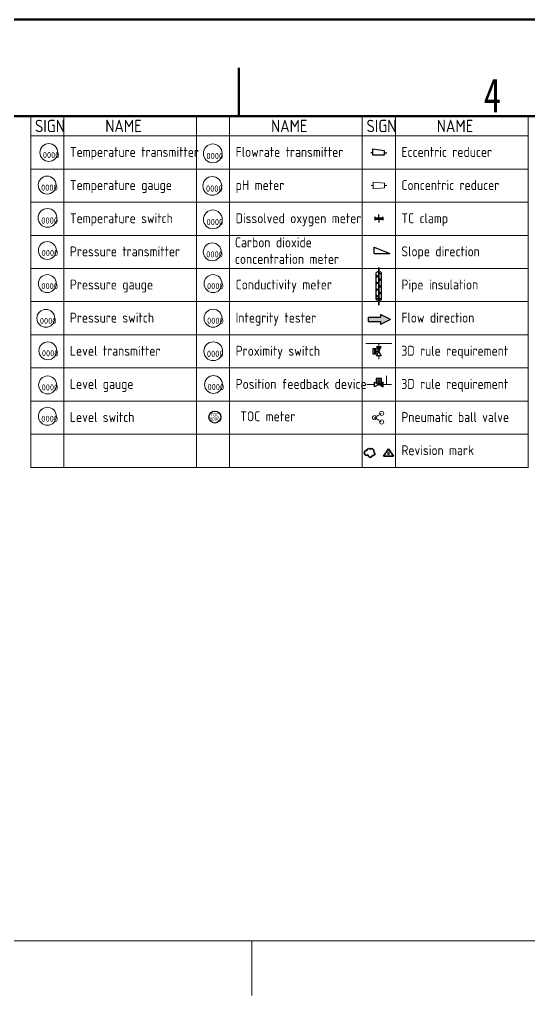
# Model space of a CAD drawing. Header units: millimetres. Extents: x -68339142 to 208, y -167 to 82456658.
# Drawn here: x -68327034 to -68325881, y 82450413 to 82452619 of the extents above; entities that cross this region are included whole.
import ezdxf
from ezdxf.enums import TextEntityAlignment as Align

# ---------------------------------------------------------------- set-up
doc = ezdxf.new("R2010")
doc.units = ezdxf.units.MM
doc.header["$MEASUREMENT"] = 0
doc.linetypes.add('ACISOTGL', pattern=[3, 2, -1])
for name, color, linetype, lineweight in [('AM_8', 1, 'Continuous', 15), ('Border (ISO)', 7, 'Continuous', 50), ('I8符号标注层', 3, 'Continuous', 9), ('Langurage', 7, 'Continuous', 0), ('图层15动态设备', 7, 'Continuous', 9), ('图层5标准静态设备', 7, 'Continuous', 9), ('图框', 7, 'Continuous', 9)]:
    doc.layers.add(name, color=color, linetype=linetype, lineweight=lineweight)
for name, color, linetype in [('压缩空气', 130, 'Continuous'), ('文字', 1, 'Continuous'), ('機器', 7, 'Continuous')]:
    doc.layers.add(name, color=color, linetype=linetype)
doc.styles.add('I(3.5)', font='simfang.ttf', dxfattribs={"width": 0.75})
doc.styles.add('ROMANS', font='ROMANS.shx')
doc.styles.get("Standard").update_dxf_attribs({"font": 'gbenor.shx', "bigfont": 'gbcbig.shx'})

# ---------------------------------------------------------------- blocks, each defined once
blk = doc.blocks.new('Borders A3')
at = {"layer": 'Border (ISO)'}
for p, q in [((0, 297), (420, 297)), ((157.5, 287), (157.5, 292)), ((9.999999999999993, 286.9999999999999), (410, 286.9999999999999))]:
    blk.add_line(p, q, dxfattribs=at)
at = {"layer": 'I8符号标注层', "insert": (183.75, 287.4), "char_height": 3.499999940395355, "attachment_point": 8, "style": 'I(3.5)'}
blk.add_mtext('4', dxfattribs=at)
blk = doc.blocks.new('*U69')
at = {"color": 1, "linetype": 'ByBlock', "lineweight": 9}
blk.add_circle((13.5, -1.77635683940025e-15), 13.5, dxfattribs=at)
at = {"color": 1, "linetype": 'ByBlock', "lineweight": 13}
blk.add_attdef('YQJ_NO', (4.419494115506676, -8.260460470582805), '', height=9, dxfattribs=at)
at = {"color": 1, "linetype": 'ByBlock', "lineweight": 13, "flags": 2}
blk.add_attdef('YQJ_CODE', (7.181431612304732, -0.3770963063832848), '', height=9, dxfattribs=at)
at = {"color": 1, "linetype": 'ByBlock', "lineweight": 9, "flags": 1}
for tag, p in [('YQJ_ITEMID', (24.38943776185624, 7.984361569487646)), ('YQJ_CLASS_NAME', (24.3999337322457, 3.682376766385232)), ('供电电源', (24.91061420759434, -5.225861052161235)), ('品牌', (24.8201266641081, -0.6865745397071805)), ('量程下限', (24.64080013634884, -19.96572891749793)), ('量程上限', (24.77570711221415, -14.9326032799006)), ('控制方式', (25.04552130297452, -9.989354953061365)), ('输入信号类型2', (24.41907406160681, -30.47782268224296)), ('输入信号类型1', (24.5918368282837, -25.28992703947256))]:
    blk.add_attdef(tag, p, '', height=5, dxfattribs=at)
at = {"color": 1, "linetype": 'ByBlock', "lineweight": 9}
blk.add_attdef('尺寸', (-11.61090940447393, -20.93206571894052), '', height=6.3, dxfattribs=at)
blk = doc.blocks.new('*U68')
at = {"color": 1, "linetype": 'ByBlock', "lineweight": 9}
blk.add_circle((2.498001805406602e-15, 13.5), 13.5, dxfattribs=at)
at = {"color": 1, "linetype": 'ByBlock', "lineweight": 13, "flags": 2}
blk.add_attdef('YQJ_CODE', (-5.234884717686508, 13.23119865297995), '', height=9, dxfattribs=at)
at = {"color": 1, "linetype": 'ByBlock', "lineweight": 13}
blk.add_attdef('YQJ_NO', (-8.605544454649497, 5.239539529417197), '', height=9, dxfattribs=at)
at = {"color": 1, "linetype": 'ByBlock', "lineweight": 9, "flags": 1}
for tag, p in [('YQJ_ITEMID', (25.00368285898367, 7.984361569487646)), ('YQJ_CLASS_NAME', (25.01417882937312, 3.682376766385232)), ('供电电源', (25.52485930472176, -5.225861052161235)), ('品牌', (25.43437176123552, -0.6865745397071805)), ('量程下限', (25.25504523347627, -19.96572891749793)), ('量程上限', (25.38995220934157, -14.9326032799006)), ('控制方式', (25.65976640010194, -9.989354953061365)), ('输入信号类型2', (25.03331915873423, -30.47782268224296)), ('输入信号类型1', (25.20608192541113, -25.28992703947256))]:
    blk.add_attdef(tag, p, '', height=5, dxfattribs=at)
at = {"color": 1, "linetype": 'ByBlock', "lineweight": 9}
blk.add_attdef('尺寸', (-11.61090940447393, -20.93206571894052), '', height=6.3, dxfattribs=at)
blk = doc.blocks.new('*U67')
at = {"color": 1, "linetype": 'ByBlock', "lineweight": 9}
blk.add_circle((2.498001805406602e-15, 13.5), 13.5, dxfattribs=at)
at = {"color": 1, "linetype": 'ByBlock', "lineweight": 13, "flags": 2}
blk.add_attdef('YQJ_CODE', (-6.469249383496933, 13.23119865297995), '', height=9, dxfattribs=at)
at = {"color": 1, "linetype": 'ByBlock', "lineweight": 13}
blk.add_attdef('YQJ_NO', (-9.080505884493322, 5.239539529417197), '', height=9, dxfattribs=at)
at = {"color": 1, "linetype": 'ByBlock', "lineweight": 9, "flags": 1}
for tag, p in [('YQJ_ITEMID', (23.25464417363037, 7.984361569487646)), ('YQJ_CLASS_NAME', (23.26514014401982, 3.682376766385232)), ('供电电源', (23.77582061936846, -5.225861052161235)), ('品牌', (23.68533307588223, -0.6865745397071805)), ('量程下限', (23.50600654812297, -19.96572891749793)), ('量程上限', (23.64091352398827, -14.9326032799006)), ('控制方式', (23.91072771474865, -9.989354953061365)), ('输入信号类型2', (23.28428047338093, -30.47782268224296)), ('输入信号类型1', (23.45704324005783, -25.28992703947256))]:
    blk.add_attdef(tag, p, '', height=5, dxfattribs=at)
at = {"color": 1, "linetype": 'ByBlock', "lineweight": 9}
blk.add_attdef('尺寸', (-11.61090940447393, -20.93206571894052), '', height=6.3, dxfattribs=at)
blk = doc.blocks.new('*U226')
at = {"color": 1, "linetype": 'ByBlock', "lineweight": 9}
blk.add_circle((2.498001805406602e-15, 13.5), 13.5, dxfattribs=at)
at = {"color": 1, "linetype": 'ByBlock', "lineweight": 13, "flags": 2}
blk.add_attdef('YQJ_CODE', (-6.047647470191439, 12.96046075160407), '', height=9, dxfattribs=at)
at = {"color": 1, "linetype": 'ByBlock', "lineweight": 13}
blk.add_attdef('YQJ_NO', (-9.080505884493322, 5.239539529417197), '', height=9, dxfattribs=at)
at = {"color": 1, "linetype": 'ByBlock', "lineweight": 9, "flags": 1}
for tag, p in [('YQJ_ITEMID', (23.77519296115133, 7.984361569487646)), ('YQJ_CLASS_NAME', (23.78568893154079, 3.682376766385232)), ('供电电源', (24.29636940688943, -5.225861052161235)), ('品牌', (24.20588186340319, -0.6865745397071805)), ('量程下限', (24.02655533564393, -19.96572891749793)), ('量程上限', (24.16146231150924, -14.9326032799006)), ('控制方式', (24.43127650226961, -9.989354953061365)), ('输入信号类型2', (23.8048292609019, -30.47782268224296)), ('输入信号类型1', (23.97759202757879, -25.28992703947256))]:
    blk.add_attdef(tag, p, '', height=5, dxfattribs=at)
at = {"color": 1, "linetype": 'ByBlock', "lineweight": 9}
blk.add_attdef('尺寸', (-8.497108270957689, -12.81824943221918), '', height=6.3, dxfattribs=at)
blk = doc.blocks.new('*U227')
at = {"color": 1, "linetype": 'ByBlock', "lineweight": 9}
blk.add_circle((2.498001805406602e-15, 13.5), 13.5, dxfattribs=at)
at = {"color": 1, "linetype": 'ByBlock', "lineweight": 13}
blk.add_attdef('YQJ_NO', (-9.080505884493322, 5.239539529417197), '', height=9, dxfattribs=at)
at = {"color": 1, "linetype": 'ByBlock', "lineweight": 13, "flags": 2}
blk.add_attdef('YQJ_CODE', (-6.456933801984994, 14.10388968400402), '', height=9, dxfattribs=at)
at = {"color": 1, "linetype": 'ByBlock', "lineweight": 9, "flags": 1}
for tag, p in [('YQJ_ITEMID', (24.91794100715924, 7.984361569487646)), ('YQJ_CLASS_NAME', (24.9284369775487, 3.682376766385232)), ('供电电源', (25.43911745289734, -5.225861052161235)), ('品牌', (25.3486299094111, -0.6865745397071805)), ('量程上限', (25.30421035751715, -14.9326032799006)), ('控制方式', (25.57402454827752, -9.989354953061365)), ('输入信号类型2', (24.94757730690981, -30.47782268224296)), ('输入信号类型1', (25.1203400735867, -25.28992703947256)), ('量程下限', (25.16930338165184, -19.96572891749793))]:
    blk.add_attdef(tag, p, '', height=5, dxfattribs=at)
at = {"color": 1, "linetype": 'ByBlock', "lineweight": 9}
blk.add_attdef('尺寸', (-8.497108270957689, -12.81824943221918), '', height=6.3, dxfattribs=at)
blk = doc.blocks.new('*U114')
at = {"color": 1, "linetype": 'ByBlock', "lineweight": 9}
blk.add_circle((2.498001805406602e-15, 13.5), 13.5, dxfattribs=at)
at = {"color": 1, "linetype": 'ByBlock', "lineweight": 13, "flags": 2}
blk.add_attdef('YQJ_CODE', (-6.456933801984994, 14.10388968400402), '', height=9, dxfattribs=at)
at = {"color": 1, "linetype": 'ByBlock', "lineweight": 13}
blk.add_attdef('YQJ_NO', (-9.080505884493322, 5.239539529417197), '', height=9, dxfattribs=at)
at = {"color": 1, "linetype": 'ByBlock', "lineweight": 9, "flags": 1}
for tag, p in [('YQJ_ITEMID', (24.91794100715924, 7.984361569487646)), ('YQJ_CLASS_NAME', (24.9284369775487, 3.682376766385232)), ('供电电源', (25.43911745289734, -5.225861052161235)), ('品牌', (25.3486299094111, -0.6865745397071805)), ('量程下限', (25.16930338165184, -19.96572891749793)), ('量程上限', (25.30421035751715, -14.9326032799006)), ('控制方式', (25.57402454827752, -9.989354953061365)), ('输入信号类型2', (24.94757730690981, -30.47782268224296)), ('输入信号类型1', (25.1203400735867, -25.28992703947256))]:
    blk.add_attdef(tag, p, '', height=5, dxfattribs=at)
at = {"color": 1, "linetype": 'ByBlock', "lineweight": 9}
blk.add_attdef('尺寸', (-11.61090940447393, -20.93206571894052), '', height=6.3, dxfattribs=at)
blk = doc.blocks.new('*U113')
at = {"color": 1, "linetype": 'ByBlock', "lineweight": 9}
blk.add_circle((13.88407585491368, -0.1131624095753085), 13.5, dxfattribs=at)
at = {"color": 1, "linetype": 'ByBlock', "lineweight": 13}
blk.add_attdef('YQJ_NO', (4.803569970420357, -8.373622880158111), '', height=9, dxfattribs=at)
at = {"color": 1, "linetype": 'ByBlock', "lineweight": 13, "flags": 2}
blk.add_attdef('YQJ_CODE', (7.427142052928684, 0.4907272744287167), '', height=9, dxfattribs=at)
at = {"color": 1, "linetype": 'ByBlock', "lineweight": 9, "flags": 1}
for tag, p in [('YQJ_ITEMID', (24.91794100715924, 7.984361569487646)), ('YQJ_CLASS_NAME', (24.9284369775487, 3.682376766385232)), ('供电电源', (25.43911745289734, -5.225861052161235)), ('品牌', (25.3486299094111, -0.6865745397071805)), ('量程下限', (25.16930338165184, -19.96572891749793)), ('量程上限', (25.30421035751715, -14.9326032799006)), ('控制方式', (25.57402454827752, -9.989354953061365)), ('输入信号类型2', (24.94757730690981, -30.47782268224296)), ('输入信号类型1', (25.1203400735867, -25.28992703947256))]:
    blk.add_attdef(tag, p, '', height=5, dxfattribs=at)
at = {"color": 1, "linetype": 'ByBlock', "lineweight": 9}
blk.add_attdef('尺寸', (-11.61090940447393, -20.93206571894052), '', height=6.3, dxfattribs=at)
blk = doc.blocks.new('*U66')
at = {"color": 1, "linetype": 'ByBlock', "lineweight": 9}
blk.add_circle((-13.5, 0), 13.5, dxfattribs=at)
at = {"color": 1, "linetype": 'ByBlock', "lineweight": 13}
blk.add_attdef('YQJ_NO', (-22.58050588449332, -8.260460470582803), '', height=9, dxfattribs=at)
at = {"color": 1, "linetype": 'ByBlock', "lineweight": 13, "flags": 2}
blk.add_attdef('YQJ_CODE', (-19.956933801985, 0.6038896840040238), '', height=9, dxfattribs=at)
at = {"color": 1, "linetype": 'ByBlock', "lineweight": 9, "flags": 1}
for tag, p in [('YQJ_ITEMID', (24.91794100715924, 7.984361569487646)), ('YQJ_CLASS_NAME', (24.9284369775487, 3.682376766385232)), ('供电电源', (25.43911745289734, -5.225861052161235)), ('品牌', (25.3486299094111, -0.6865745397071805)), ('量程上限', (25.30421035751715, -14.9326032799006)), ('控制方式', (25.57402454827752, -9.989354953061365)), ('输入信号类型2', (24.94757730690981, -30.47782268224296)), ('输入信号类型1', (25.1203400735867, -25.28992703947256)), ('量程下限', (25.16930338165184, -19.96572891749793))]:
    blk.add_attdef(tag, p, '', height=5, dxfattribs=at)
at = {"color": 1, "linetype": 'ByBlock', "lineweight": 9}
blk.add_attdef('尺寸', (-8.497108270957689, -12.81824943221918), '', height=6.3, dxfattribs=at)
blk = doc.blocks.new('*U225')
at = {"color": 1, "linetype": 'ByBlock', "lineweight": 9}
blk.add_circle((-13.5, 0), 13.5, dxfattribs=at)
at = {"color": 1, "linetype": 'ByBlock', "lineweight": 13}
blk.add_attdef('YQJ_NO', (-22.58050588449332, -8.260460470582803), '', height=9, dxfattribs=at)
at = {"color": 1, "linetype": 'ByBlock', "lineweight": 13, "flags": 2}
blk.add_attdef('YQJ_CODE', (-19.956933801985, 0.6038896840040252), '', height=9, dxfattribs=at)
at = {"color": 1, "linetype": 'ByBlock', "lineweight": 9, "flags": 1}
for tag, p in [('YQJ_ITEMID', (24.91794100715924, 7.984361569487646)), ('YQJ_CLASS_NAME', (24.9284369775487, 3.682376766385232)), ('供电电源', (25.43911745289734, -5.225861052161235)), ('品牌', (25.3486299094111, -0.6865745397071805)), ('量程上限', (25.30421035751715, -14.9326032799006)), ('控制方式', (25.57402454827752, -9.989354953061365)), ('输入信号类型2', (24.94757730690981, -30.47782268224296)), ('输入信号类型1', (25.1203400735867, -25.28992703947256)), ('量程下限', (25.16930338165184, -19.96572891749793))]:
    blk.add_attdef(tag, p, '', height=5, dxfattribs=at)
at = {"color": 1, "linetype": 'ByBlock', "lineweight": 9}
blk.add_attdef('尺寸', (-8.497108270957689, -12.81824943221918), '', height=6.3, dxfattribs=at)
blk = doc.blocks.new('同心异径管接头')
at = {"color": 0}
for p, q in [((2.103692991928256, 0), (0, 0)), ((2.103692991928256, 3.435912948164514), (13.3620760428239, 2.286548733639393)), ((13.3620760428239, 0), (15.91919393456192, 0)), ((2.103692991928256, -3.435912948164514), (13.3620760428239, -2.286548733638483))]:
    blk.add_line(p, q, dxfattribs=at)
for points in [[(2.103692991928256, -3.435912948164514), (2.103692991928256, 3.435912948164514)], [(13.3620760428239, 2.286548733639393), (13.3620760428239, -2.286548733638483)]]:
    blk.add_lwpolyline(points, dxfattribs=at)
blk = doc.blocks.new('偏心异径管接头（同底）')
at = {"color": 0}
for p, q in [((2.10369299192098, 0), (0, 0)), ((2.10369299192098, 4.24889381187495), (13.3620760428239, 2.286548733638483)), ((13.3620760428239, 0), (15.91919393455464, 0)), ((13.3620760428239, -2.286548733639393), (2.10369299192098, -2.286548733639393))]:
    blk.add_line(p, q, dxfattribs=at)
for points in [[(2.10369299192098, -2.286548733639393), (2.10369299192098, 4.24889381187495)], [(13.3620760428239, 2.286548733638483), (13.3620760428239, -2.286548733639393)]]:
    blk.add_lwpolyline(points, dxfattribs=at)
blk = doc.blocks.new('卫生卡箍')
at = {"color": 0}
for p, q in [((5.008810341451317, 0), (0, 0)), ((5.008810341451317, -5.493456002679887), (5.008810341451317, 5.493456002674066)), ((6.991189658571966, -5.493456002679887), (6.991189658571966, 5.493456002674066)), ((6.991189658571966, 0), (12, 0))]:
    blk.add_line(p, q, dxfattribs=at)
for centre, start, end in [((5.969408355187625, 3.09718116131553), 46.47917323098144, 135.7809304604455), ((5.969408355187625, -3.09718116132135), 224.2190695395544, 313.5208267690186)]:
    blk.add_arc(centre, 3.467212193297144, start, end, dxfattribs=at)
blk = doc.blocks.new('倾斜')
at = {"color": 7}
for p, q in [((9.366830904189264, 7.433415452092231), (-9.366830904189264, 0)), ((9.366830904189264, 0), (-9.366830904189264, 0)), ((9.366830904189264, 0), (9.366830904189264, 7.433415452092231))]:
    blk.add_line(p, q, dxfattribs=at)
blk = doc.blocks.new('保温')
at = {"ltscale": 0.1}
h = blk.add_hatch(dxfattribs=at)
h.set_pattern_fill('ANSI37', scale=2.234399999999999)
h.set_pattern_definition([(44.99999999999997, (-813.4420348629722, 754.6356316621168), (-5.016371069229228, 5.016371069229224), []), (135, (-813.4420348629722, 754.6356316621168), (-5.016371069229229, -5.016371069229224), [])])
h.paths.add_polyline_path([(40.0281178516377, 3.910200000015001), (-2.934541498689214e-11, 3.910200000015001, -0.6525360622096348), (-2.934541498689214e-11, 1.610711564126176e-11, 0.652536062208393), (-2.934541498689214e-11, -3.910199999979604), (40.0281178516377, -3.910199999979604, -0.652536062207818), (40.0281178516377, 1.610711564126176e-11, 0.6525360622075519)])
at = {"color": 7, "lineweight": 35}
blk.add_line((-8.915646761219492, 1.909583602355269e-13), (47.98137530246434, 1.909583602355269e-13), dxfattribs=at)
at = {"color": 7}
for p, q in [((-2.934541498689214e-11, 3.910200000005452), (40.0281178516377, 3.910200000005452)), ((-2.934541498689214e-11, -3.910199999992337), (40.0281178516377, -3.910199999992337))]:
    blk.add_line(p, q, dxfattribs=at)
for centre, start, end in [((0.8601914965108648, 1.955100000004413), 113.7482053907326, 246.2517946092674), ((0.8601914965108648, -1.955099999991298), 113.7482053907326, 246.2517946092674), ((-0.8601914965695556, 1.955100000004413), 293.7482053907326, 66.25179460926744), ((40.88830934817791, -1.955099999991298), 113.7482053907326, 246.2517946092674), ((39.16792635509749, 1.955100000004413), 293.748205391198, 66.25179460880196), ((39.16792635509749, -1.955099999991298), 293.7482053907326, 66.25179460926744)]:
    blk.add_arc(centre, 2.135964751742607, start, end, dxfattribs=at)
blk = doc.blocks.new('*U70')
at = {"color": 1, "linetype": 'ByBlock', "lineweight": 9}
blk.add_circle((-13.5, 0), 13.5, dxfattribs=at)
at = {"color": 1, "linetype": 'ByBlock', "lineweight": 13}
blk.add_attdef('YQJ_NO', (-22.58050588449332, -8.260460470582803), '', height=9, dxfattribs=at)
at = {"color": 1, "linetype": 'ByBlock', "lineweight": 13, "flags": 2}
blk.add_attdef('YQJ_CODE', (-20.25204196241611, -0.2688013470200534), '', height=9, dxfattribs=at)
at = {"color": 1, "linetype": 'ByBlock', "lineweight": 9, "flags": 1}
for tag, p in [('YQJ_ITEMID', (23.94786472020496, 7.984361569487646)), ('YQJ_CLASS_NAME', (23.95836069059442, 3.682376766385232)), ('供电电源', (24.46904116594305, -5.225861052161235)), ('品牌', (24.37855362245682, -0.6865745397071805)), ('量程下限', (24.19922709469756, -19.96572891749793)), ('量程上限', (24.33413407056287, -14.9326032799006)), ('控制方式', (24.60394826132324, -9.989354953061365)), ('输入信号类型2', (23.97750101995553, -30.47782268224296)), ('输入信号类型1', (24.15026378663242, -25.28992703947256))]:
    blk.add_attdef(tag, p, '', height=5, dxfattribs=at)
at = {"color": 1, "linetype": 'ByBlock', "lineweight": 9}
blk.add_attdef('尺寸', (-11.61090940447393, -20.93206571894052), '', height=6.3, dxfattribs=at)
blk = doc.blocks.new('3D符号')
h = blk.add_hatch(color=256)
h.dxf.hatch_style = 1
h.paths.add_polyline_path([(-11.25, 5.625), (-11.25, -5.624999999999998), (1.332267629550188e-15, -1.665334536937735e-16)])
at = {"color": 0}
for p, q in [((0, 0), (-11.25, 5.625)), ((-11.25, 5.625), (-11.25, -5.625)), ((-11.25, -5.625), (0, 0))]:
    blk.add_line(p, q, dxfattribs=at)
blk = doc.blocks.new('*U222')
at = {"color": 1, "linetype": 'ByBlock', "lineweight": 9}
blk.add_circle((2.498001805406602e-15, 13.5), 13.5, dxfattribs=at)
at = {"color": 1, "linetype": 'ByBlock', "lineweight": 13, "flags": 2}
blk.add_attdef('YQJ_CODE', (-6.456933801984994, 14.10388968400402), '', height=9, dxfattribs=at)
at = {"color": 1, "linetype": 'ByBlock', "lineweight": 13}
blk.add_attdef('YQJ_NO', (-9.080505884493322, 5.239539529417197), '', height=9, dxfattribs=at)
at = {"color": 1, "linetype": 'ByBlock', "lineweight": 9, "flags": 1}
for tag, p in [('YQJ_ITEMID', (24.91794100715924, 7.984361569487646)), ('YQJ_CLASS_NAME', (24.9284369775487, 3.682376766385232)), ('供电电源', (25.43911745289734, -5.225861052161235)), ('品牌', (25.3486299094111, -0.6865745397071805)), ('量程下限', (25.16930338165184, -19.96572891749793)), ('量程上限', (25.30421035751715, -14.9326032799006)), ('控制方式', (25.57402454827752, -9.989354953061365)), ('输入信号类型2', (24.94757730690981, -30.47782268224296)), ('输入信号类型1', (25.1203400735867, -25.28992703947256))]:
    blk.add_attdef(tag, p, '', height=5, dxfattribs=at)
at = {"color": 1, "linetype": 'ByBlock', "lineweight": 9}
blk.add_attdef('尺寸', (-11.61090940447393, -20.93206571894052), '', height=6.3, dxfattribs=at)
blk = doc.blocks.new('*U223')
at = {"color": 1, "linetype": 'ByBlock', "lineweight": 9}
blk.add_circle((2.498001805406602e-15, 13.5), 13.5, dxfattribs=at)
at = {"color": 1, "linetype": 'ByBlock', "lineweight": 13}
blk.add_attdef('YQJ_NO', (-9.080505884493322, 5.239539529417197), '', height=9, dxfattribs=at)
at = {"color": 1, "linetype": 'ByBlock', "lineweight": 13, "flags": 2}
blk.add_attdef('YQJ_CODE', (-6.456933801984994, 14.10388968400402), '', height=9, dxfattribs=at)
at = {"color": 1, "linetype": 'ByBlock', "lineweight": 9, "flags": 1}
for tag, p in [('YQJ_ITEMID', (24.91794100715924, 7.984361569487646)), ('YQJ_CLASS_NAME', (24.9284369775487, 3.682376766385232)), ('供电电源', (25.43911745289734, -5.225861052161235)), ('品牌', (25.3486299094111, -0.6865745397071805)), ('量程上限', (25.30421035751715, -14.9326032799006)), ('控制方式', (25.57402454827752, -9.989354953061365)), ('输入信号类型2', (24.94757730690981, -30.47782268224296)), ('输入信号类型1', (25.1203400735867, -25.28992703947256)), ('量程下限', (25.16930338165184, -19.96572891749793))]:
    blk.add_attdef(tag, p, '', height=5, dxfattribs=at)
at = {"color": 1, "linetype": 'ByBlock', "lineweight": 9}
blk.add_attdef('尺寸', (-8.497108270957689, -12.81824943221918), '', height=6.3, dxfattribs=at)
blk = doc.blocks.new('*U224')
at = {"color": 1, "linetype": 'ByBlock', "lineweight": 9}
blk.add_circle((13.5, -1.65145674912992e-15), 13.5, dxfattribs=at)
at = {"color": 1, "linetype": 'ByBlock', "lineweight": 13}
blk.add_attdef('YQJ_NO', (4.419494115506676, -8.260460470582805), '', height=9, dxfattribs=at)
at = {"color": 1, "linetype": 'ByBlock', "lineweight": 13, "flags": 2}
blk.add_attdef('YQJ_CODE', (7.043066198015004, 0.6038896840040235), '', height=9, dxfattribs=at)
at = {"color": 1, "linetype": 'ByBlock', "lineweight": 9, "flags": 1}
for tag, p in [('YQJ_ITEMID', (24.91794100715924, 7.984361569487646)), ('YQJ_CLASS_NAME', (24.9284369775487, 3.682376766385232)), ('供电电源', (25.43911745289734, -5.225861052161235)), ('品牌', (25.3486299094111, -0.6865745397071805)), ('量程下限', (25.16930338165184, -19.96572891749793)), ('量程上限', (25.30421035751715, -14.9326032799006)), ('控制方式', (25.57402454827752, -9.989354953061365)), ('输入信号类型2', (24.94757730690981, -30.47782268224296)), ('输入信号类型1', (25.1203400735867, -25.28992703947256))]:
    blk.add_attdef(tag, p, '', height=5, dxfattribs=at)
at = {"color": 1, "linetype": 'ByBlock', "lineweight": 9}
blk.add_attdef('尺寸', (-11.61090940447393, -20.93206571894052), '', height=6.3, dxfattribs=at)
blk = doc.blocks.new('*U219')
at = {"color": 1, "linetype": 'ByBlock', "lineweight": 9}
blk.add_circle((-13.5, 0), 13.5, dxfattribs=at)
at = {"color": 1, "linetype": 'ByBlock', "lineweight": 13}
blk.add_attdef('YQJ_NO', (-22.58050588449332, -8.260460470582803), '', height=9, dxfattribs=at)
at = {"color": 1, "linetype": 'ByBlock', "lineweight": 13, "flags": 2}
blk.add_attdef('YQJ_CODE', (-19.956933801985, 0.6038896840040238), '', height=9, dxfattribs=at)
at = {"color": 1, "linetype": 'ByBlock', "lineweight": 9, "flags": 1}
for tag, p in [('YQJ_ITEMID', (24.91794100715924, 7.984361569487646)), ('YQJ_CLASS_NAME', (24.9284369775487, 3.682376766385232)), ('供电电源', (25.43911745289734, -5.225861052161235)), ('品牌', (25.3486299094111, -0.6865745397071805)), ('量程下限', (25.16930338165184, -19.96572891749793)), ('量程上限', (25.30421035751715, -14.9326032799006)), ('控制方式', (25.57402454827752, -9.989354953061365)), ('输入信号类型2', (24.94757730690981, -30.47782268224296)), ('输入信号类型1', (25.1203400735867, -25.28992703947256))]:
    blk.add_attdef(tag, p, '', height=5, dxfattribs=at)
at = {"color": 1, "linetype": 'ByBlock', "lineweight": 9}
blk.add_attdef('尺寸', (-8.497108270957689, -12.81824943221918), '', height=6.3, dxfattribs=at)
blk = doc.blocks.new('*U220')
at = {"color": 1, "linetype": 'ByBlock', "lineweight": 9}
blk.add_circle((2.498001805406602e-15, 13.5), 13.5, dxfattribs=at)
at = {"color": 1, "linetype": 'ByBlock', "lineweight": 13}
blk.add_attdef('YQJ_NO', (-8.927155498939827, 5.239539529417197), '', height=9, dxfattribs=at)
at = {"color": 1, "linetype": 'ByBlock', "lineweight": 13, "flags": 2}
blk.add_attdef('YQJ_CODE', (-5.669102071999076, 13.23119865297995), '', height=9, dxfattribs=at)
at = {"color": 1, "linetype": 'ByBlock', "lineweight": 9, "flags": 1}
for tag, p in [('YQJ_ITEMID', (24.75798511655375, 7.984361569487646)), ('YQJ_CLASS_NAME', (24.76848108694321, 3.682376766385232)), ('供电电源', (25.27916156229185, -5.225861052161235)), ('品牌', (25.18867401880561, -0.6865745397071805)), ('量程上限', (25.14425446691166, -14.9326032799006)), ('控制方式', (25.41406865767203, -9.989354953061365)), ('输入信号类型2', (24.78762141630432, -30.47782268224296)), ('输入信号类型1', (24.96038418298122, -25.28992703947256)), ('量程下限', (25.00934749104636, -19.96572891749793))]:
    blk.add_attdef(tag, p, '', height=5, dxfattribs=at)
at = {"color": 1, "linetype": 'ByBlock', "lineweight": 9}
blk.add_attdef('尺寸', (-8.497108270957689, -12.81824943221918), '', height=6.3, dxfattribs=at)
blk = doc.blocks.new('*U221')
at = {"color": 1, "linetype": 'ByBlock', "lineweight": 9}
blk.add_circle((13.5, -1.77635683940025e-15), 13.5, dxfattribs=at)
at = {"color": 1, "linetype": 'ByBlock', "lineweight": 13}
blk.add_attdef('YQJ_NO', (4.419494115506676, -8.260460470582805), '', height=9, dxfattribs=at)
at = {"color": 1, "linetype": 'ByBlock', "lineweight": 13, "flags": 2}
blk.add_attdef('YQJ_CODE', (7.043066198015004, 0.603889684004022), '', height=9, dxfattribs=at)
at = {"color": 1, "linetype": 'ByBlock', "lineweight": 9, "flags": 1}
for tag, p in [('YQJ_ITEMID', (24.91794100715924, 7.984361569487646)), ('YQJ_CLASS_NAME', (24.9284369775487, 3.682376766385232)), ('供电电源', (25.43911745289734, -5.225861052161235)), ('品牌', (25.3486299094111, -0.6865745397071805)), ('量程下限', (25.16930338165184, -19.96572891749793)), ('量程上限', (25.30421035751715, -14.9326032799006)), ('控制方式', (25.57402454827752, -9.989354953061365)), ('输入信号类型2', (24.94757730690981, -30.47782268224296)), ('输入信号类型1', (25.1203400735867, -25.28992703947256))]:
    blk.add_attdef(tag, p, '', height=5, dxfattribs=at)
at = {"color": 1, "linetype": 'ByBlock', "lineweight": 9}
blk.add_attdef('尺寸', (-11.61090940447393, -20.93206571894052), '', height=6.3, dxfattribs=at)
blk = doc.blocks.new('转换板')
at = {"color": 7, "linetype": 'ACISOTGL', "lineweight": 9}
for q in [(7.200853924339754, 4.365924856803758), (7.200788937014295, -4.365924856803758)]:
    blk.add_line((0, 0), q, dxfattribs=at)
at = {"color": 7, "linetype": 'ByBlock'}
for centre in [(0, 0), (7.200853924339754, 4.365924856803758), (7.200788937014295, -4.365924856803758)]:
    blk.add_circle(centre, 2.139354296912725, dxfattribs=at)
blk = doc.blocks.new('修改位置')
at = {"color": 7, "lineweight": 35}
for p, q in [((3.706968261525617, 5.423639129829098), (0, 0)), ((0, 0), (7.413936523051234, 0)), ((3.706968261525617, 5.423639129829098), (7.413936523051234, 0))]:
    blk.add_line(p, q, dxfattribs=at)
for centre, radius, start, end in [((-12.73078679711034, 2.507306163824978), 1.835338528582713, 83.91302061686628, 309.5111891384556), ((-11.21682168128609, 4.390357191396106), 1.320626193117237, 47.84651354500366, 182.5197639932759), ((-9.908619176596403, 0.9307475643090584), 1.662248124818034, 174.4558522052904, 342.9422405066621), ((-9.32500925626664, 3.650745821463715), 1.991191376443004, 343.9651262969233, 120.3301350904456), ((-8.040479862916982, 1.831777764044091), 1.416380320814914, 258.6389406611095, 63.6262058649483)]:
    blk.add_arc(centre, radius, start, end, dxfattribs=at)
at = {"color": 7, "style": 'ROMANS'}
blk.add_text('0', height=1.833842926829268, dxfattribs=at).set_placement((2.926176887267502, 2.041274620152763), align=Align.MIDDLE_LEFT)
blk = doc.blocks.new('*U218')
at = {"color": 1, "linetype": 'ByBlock', "lineweight": 9}
blk.add_circle((2.498001805406602e-15, 13.5), 13.5, dxfattribs=at)
at = {"color": 1, "linetype": 'ByBlock', "lineweight": 13, "flags": 2}
blk.add_attdef('YQJ_CODE', (-6.456933801984994, 14.10388968400402), '', height=9, dxfattribs=at)
at = {"color": 1, "linetype": 'ByBlock', "lineweight": 13}
blk.add_attdef('YQJ_NO', (-9.080505884493322, 5.239539529417197), '', height=9, dxfattribs=at)
at = {"color": 1, "linetype": 'ByBlock', "lineweight": 9, "flags": 1}
for tag, p in [('YQJ_ITEMID', (24.91794100715924, 7.984361569487646)), ('YQJ_CLASS_NAME', (24.9284369775487, 3.682376766385232)), ('供电电源', (25.43911745289734, -5.225861052161235)), ('品牌', (25.3486299094111, -0.6865745397071805)), ('量程下限', (25.16930338165184, -19.96572891749793)), ('量程上限', (25.30421035751715, -14.9326032799006)), ('控制方式', (25.57402454827752, -9.989354953061365)), ('输入信号类型2', (24.94757730690981, -30.47782268224296)), ('输入信号类型1', (25.1203400735867, -25.28992703947256))]:
    blk.add_attdef(tag, p, '', height=5, dxfattribs=at)
at = {"color": 1, "linetype": 'ByBlock', "lineweight": 9}
blk.add_attdef('尺寸', (-11.61090940447393, -20.93206571894052), '', height=6.3, dxfattribs=at)
blk = doc.blocks.new('KGJK')
at = {"layer": 'AM_8'}
blk.add_hatch(color=256, dxfattribs=at).paths.add_polyline_path([(5848.813452545352, -1050.605828065278), (5848.813452545354, -1052.349464705978), (5853.939130079631, -1052.349464705978), (5853.939130079631, -1053.560979718961), (5858.105796746298, -1051.477646385627), (5853.939130079631, -1049.394313052294), (5853.939130079629, -1050.605828065278)])
at = {"layer": '文字'}
for p, q in [((5858.105796746298, -1051.477646385627), (5853.939130079631, -1049.394313052295)), ((5853.939130079631, -1049.394313052295), (5853.939130079631, -1050.605828065278)), ((5848.813452545354, -1050.605828065278), (5848.813452545354, -1052.349464705978)), ((5848.813452545354, -1050.605828065278), (5853.939130079631, -1050.605828065278)), ((5848.813452545354, -1052.349464705978), (5853.939130079631, -1052.349464705978)), ((5858.105796746298, -1051.477646385627), (5853.939130079631, -1053.560979718961)), ((5853.939130079631, -1052.349464705978), (5853.939130079631, -1053.560979718961))]:
    blk.add_line(p, q, dxfattribs=at)

msp = doc.modelspace()

# ---------------------------------------------------------------- linework, layer by layer
for p, q in [((-68326231.4184061, 82451869.05990845), (-68326223.83014596, 82451869.05990845)), ((-68326221.30072592, 82451804.23180959), (-68326221.30072592, 82451796.64354944))]:
    msp.add_line(p, q)
for points in [[(-68326231.4184061, 82451874.75110357), (-68326235.21253616, 82451874.75110357), (-68326235.21253616, 82451863.36871338), (-68326227.62427604, 82451863.36871338), (-68326227.62427604, 82451874.75110357), (-68326231.4184061, 82451874.75110357), (-68326231.4184061, 82451863.36871338)], [(-68326221.30072592, 82451869.05990845), (-68326216.2418858, 82451879.17758866), (-68326226.35956599, 82451879.17758866), (-68326216.2418858, 82451858.9422283), (-68326226.35956599, 82451858.9422283), (-68326221.30072592, 82451869.05990845)], [(-68326221.30072592, 82451794.11412941), (-68326211.18304572, 82451789.05528928), (-68326211.18304572, 82451799.17296949), (-68326231.4184061, 82451789.05528928), (-68326231.4184061, 82451799.17296949), (-68326221.30072592, 82451794.11412941)], [(-68326215.6095308, 82451804.23180959), (-68326215.6095308, 82451808.02593964), (-68326226.991921, 82451808.02593964), (-68326226.991921, 82451800.4376795), (-68326215.6095308, 82451800.4376795), (-68326215.6095308, 82451804.23180959), (-68326226.991921, 82451804.23180959)]]:
    msp.add_lwpolyline(points)
msp.add_circle((-68326591.93913163, 82451720.57789588), 13.5)
for centre, start, end in [((-68326218.77130583, 82451869.05990845), 143.1301030371658, 216.8698969628342), ((-68326221.30072592, 82451791.58470938), 53.13010252492812, 126.8698974750719)]:
    msp.add_arc(centre, 5.058840087967238, start, end)
at = {"layer": '压缩空气', "lineweight": 9}
for p, q in [((-68325353.92641689, 82450536.0610089), (-68329669.25963871, 82450536.0610089)), ((-68326508.60260254, 82450412.68783924), (-68326508.60260254, 82450536.0610089))]:
    msp.add_line(p, q, dxfattribs=at)
at = {"layer": '图框', "color": 6, "linetype": 'ByBlock', "lineweight": 9}
for p, q in [((-68325884.04472004, 82452401.17503326), (-68329757.04293524, 82452401.17503326)), ((-68327008.23140627, 82452401.17498659), (-68327008.23140627, 82451606.7496817)), ((-68326933.2856272, 82452401.17498659), (-68326933.2856272, 82451606.7496817)), ((-68326633.50251086, 82452401.17498659), (-68326633.50251086, 82451606.7496817)), ((-68326558.55673178, 82452401.17498659), (-68326558.55673178, 82451606.7496817)), ((-68326258.77361546, 82452401.17498659), (-68326258.77361546, 82451606.7496817)), ((-68326183.82783636, 82452401.17498659), (-68326183.82783636, 82451606.7496817)), ((-68325884.04472004, 82452401.17498659), (-68325884.04472004, 82451606.7496817)), ((-68327008.23140627, 82452356.20747253), (-68326633.50251086, 82452356.20747253)), ((-68326633.50251086, 82452356.20747253), (-68326258.77361546, 82452356.20747253)), ((-68326258.77361546, 82452356.20747253), (-68325884.04472004, 82452356.20747253)), ((-68327008.23140627, 82452281.26169343), (-68326633.50251086, 82452281.26169343)), ((-68326633.50251086, 82452281.26169343), (-68326258.77361546, 82452281.26169343)), ((-68326258.77361546, 82452281.26169343), (-68325884.04472004, 82452281.26169343)), ((-68327008.23140627, 82452206.31591435), (-68326633.50251086, 82452206.31591435)), ((-68326633.50251086, 82452206.31591435), (-68326258.77361546, 82452206.31591435)), ((-68326258.77361546, 82452206.31591435), (-68325884.04472004, 82452206.31591435)), ((-68327008.23140627, 82452131.37013526), (-68326633.50251086, 82452131.37013526)), ((-68326633.50251086, 82452131.37013526), (-68326258.77361546, 82452131.37013526)), ((-68326258.77361546, 82452131.37013526), (-68325884.04472004, 82452131.37013526)), ((-68327008.23140627, 82452056.42435616), (-68326633.50251086, 82452056.42435616)), ((-68326633.50251086, 82452056.42435616), (-68326258.77361546, 82452056.42435616)), ((-68326258.77361546, 82452056.42435616), (-68325884.04472004, 82452056.42435616)), ((-68327008.23140627, 82451981.4785771), (-68326633.50251086, 82451981.4785771)), ((-68326633.50251086, 82451981.4785771), (-68326258.77361546, 82451981.4785771)), ((-68326258.77361546, 82451981.4785771), (-68325884.04472004, 82451981.4785771)), ((-68327008.23140627, 82451906.53279804), (-68326633.50251086, 82451906.53279804)), ((-68326633.50251086, 82451906.53279804), (-68326258.77361546, 82451906.53279804)), ((-68326258.77361546, 82451906.53279804), (-68325884.04472004, 82451906.53279804)), ((-68327008.23140627, 82451831.58701895), (-68326633.50251086, 82451831.58701895)), ((-68326633.50251086, 82451831.58701895), (-68326258.77361546, 82451831.58701895)), ((-68326258.77361546, 82451831.58701895), (-68325884.04472004, 82451831.58701895)), ((-68327008.23140627, 82451756.64123985), (-68326633.50251086, 82451756.64123985)), ((-68326633.50251086, 82451756.64123985), (-68326258.77361546, 82451756.64123985)), ((-68326258.77361546, 82451756.64123985), (-68325884.04472004, 82451756.64123985)), ((-68327008.23140627, 82451681.69546081), (-68326633.50251086, 82451681.69546081)), ((-68326633.50251086, 82451681.69546081), (-68326258.77361546, 82451681.69546081)), ((-68326258.77361546, 82451681.69546081), (-68325884.04472004, 82451681.69546081)), ((-68327008.23140627, 82451606.7496817), (-68326633.50251086, 82451606.7496817)), ((-68326633.50251086, 82451606.7496817), (-68326258.77361546, 82451606.7496817)), ((-68326258.77361546, 82451606.7496817), (-68325884.04472004, 82451606.7496817))]:
    msp.add_line(p, q, dxfattribs=at)
at = {"layer": '機器', "lineweight": 9}
for p, q in [((-68326250.62213874, 82451886.65074615), (-68326191.97934666, 82451886.65368667)), ((-68326221.30072592, 82451879.17758866), (-68326221.30074272, 82451886.65221643)), ((-68326221.30070916, 82451851.46760052), (-68326221.30072592, 82451858.9422283)), ((-68326203.70941646, 82451814.0275005), (-68326203.70841797, 82451794.11411247)), ((-68326248.55780973, 82451794.1141187), (-68326231.4184061, 82451794.11412941)), ((-68326211.18304572, 82451794.11410253), (-68326192.34300381, 82451794.1141193))]:
    msp.add_line(p, q, dxfattribs=at)

# ---------------------------------------------------------------- block references
for name, p, xscale, yscale, zscale in [('Borders A3', (-68329975.3051795, 82446137.04862258), 21.8262244274396, 21.8262244274396, 21.8262244274396), ('倾斜', (-68326214.1103811, 82452090.71129505), -1.918611944478712, 1.918611944478712, 1.918611944478712)]:
    msp.add_blockref(name, p, dxfattribs=dict(xscale=xscale, yscale=yscale, zscale=zscale))
ref = msp.add_blockref('*U69', (-68326987.6138621, 82452318.69926168), dxfattribs=dict(xscale=1.498915581623994, yscale=1.498915581623994, zscale=1.498915581623994))
ref.add_attrib('YQJ_NO', '0000', (-68326980.9894135, 82452306.31752877), dxfattribs={"color": 1, "linetype": 'ByBlock', "lineweight": 13, "height": 13.49024023461594})
at = {"color": 7, "linetype": 'ByBlock', "lineweight": 9, "xscale": 2.24837337243599, "yscale": 2.24837337243599, "zscale": 2.24837337243599}
msp.add_blockref('偏心异径管接头（同底）', (-68326239.37882222, 82452317.80902687), dxfattribs=at)
for name, p, xscale, yscale, zscale, rotation in [('卫生卡箍', (-68326221.05527338, 82452178.35745114), 1.498915581623994, 1.498915581623994, 1.498915581623994, 270), ('保温', (-68326221.30072592, 82451986.69966705), 1.498915581623994, 1.498915581623994, 1.498915581623994, 90), ('3D符号', (-68326221.30072592, 82451869.05990845), 0.8993493489743964, 0.8993493489743964, 0.8993493489743964, 270), ('3D符号', (-68326221.30072592, 82451794.11412941), 0.8993493489743964, 0.8993493489743964, 0.8993493489743964, 180)]:
    msp.add_blockref(name, p, dxfattribs=dict(xscale=xscale, yscale=yscale, zscale=zscale, rotation=rotation))
ref = msp.add_blockref('*U68', (-68326970.75851667, 82452077.03444542), dxfattribs=dict(xscale=1.498915581623994, yscale=1.498915581623994, zscale=1.498915581623994))
ref.add_attrib('YQJ_NO', '0000', (-68326983.65750134, 82452084.88807286), dxfattribs={"color": 1, "linetype": 'ByBlock', "lineweight": 13, "height": 13.49024023461594})
ref = msp.add_blockref('*U67', (-68326970.75851667, 82452002.08866635), dxfattribs=dict(xscale=1.498915581623994, yscale=1.498915581623994, zscale=1.498915581623994))
ref.add_attrib('YQJ_NO', '0000', (-68326984.36942843, 82452009.9422938), dxfattribs={"color": 1, "linetype": 'ByBlock', "lineweight": 13, "height": 13.49024023461594})
ref = msp.add_blockref('*U114', (-68326596.02962129, 82452002.08866635), dxfattribs=dict(xscale=1.498915581623994, yscale=1.498915581623994, zscale=1.498915581623994))
ref.add_attrib('YQJ_NO', '0000', (-68326609.64053304, 82452009.9422938), dxfattribs={"color": 1, "linetype": 'ByBlock', "lineweight": 13, "height": 13.49024023461594})
ref = msp.add_blockref('*U70', (-68326953.85098678, 82451943.79375984), dxfattribs=dict(xscale=1.498915581623994, yscale=1.498915581623994, zscale=1.498915581623994))
ref.add_attrib('YQJ_NO', '0000', (-68326987.69725889, 82451931.41202693), dxfattribs={"color": 1, "linetype": 'ByBlock', "lineweight": 13, "height": 13.49024023461594})
ref = msp.add_blockref('*U113', (-68326990.32226172, 82451870.5914572), dxfattribs=dict(xscale=1.498915581623994, yscale=1.498915581623994, zscale=1.498915581623994))
ref.add_attrib('YQJ_NO', '0000', (-68326983.12211585, 82451858.04010339), dxfattribs={"color": 1, "linetype": 'ByBlock', "lineweight": 13, "height": 13.49024023461594})
ref = msp.add_blockref('*U218', (-68326970.71378712, 82451702.09362231), dxfattribs=dict(xscale=1.498915581623994, yscale=1.498915581623994, zscale=1.498915581623994))
ref.add_attrib('YQJ_NO', '0000', (-68326984.32469888, 82451709.94724976), dxfattribs={"color": 1, "linetype": 'ByBlock', "lineweight": 13, "height": 13.49024023461594})
at = {"layer": '图层15动态设备', "color": 1, "linetype": 'ByBlock', "lineweight": 9}
ref = msp.add_blockref('*U227', (-68326596.81331456, 82452295.49230757), dxfattribs=dict(at, xscale=1.573861360705193, yscale=1.573861360705193, zscale=1.573861360705193))
ref.add_attrib('YQJ_NO', '0000', (-68326611.1047719, 82452303.73861639), dxfattribs={"layer": '0', "color": 1, "linetype": 'ByBlock', "lineweight": 13, "height": 14.16475224634674})
ref = msp.add_blockref('*U226', (-68326971.25068934, 82452224.81731126), dxfattribs=dict(at, xscale=1.498915581623994, yscale=1.498915581623994, zscale=1.498915581623994))
ref.add_attrib('YQJ_NO', '0000', (-68326984.8616011, 82452232.6709387), dxfattribs={"layer": '0', "color": 1, "linetype": 'ByBlock', "lineweight": 13, "height": 13.49024023461594})
ref = msp.add_blockref('*U66', (-68326576.57876009, 82452243.17629354), dxfattribs=dict(at, xscale=1.573861360705193, yscale=1.573861360705193, zscale=1.573861360705193))
ref.add_attrib('YQJ_NO', '0000', (-68326612.11734581, 82452230.17547399), dxfattribs={"layer": '0', "color": 1, "linetype": 'ByBlock', "lineweight": 13, "height": 14.16475224634674})
ref = msp.add_blockref('*U220', (-68326970.34880197, 82452149.64104597), dxfattribs=dict(at, xscale=1.573861360705193, yscale=1.573861360705193, zscale=1.573861360705193))
ref.add_attrib('YQJ_NO', '0000', (-68326984.39890707, 82452157.88735479), dxfattribs={"layer": '0', "color": 1, "linetype": 'ByBlock', "lineweight": 13, "height": 14.16475224634674})
ref = msp.add_blockref('*U225', (-68326575.31055401, 82452167.5434903), dxfattribs=dict(at, xscale=1.573861360705193, yscale=1.573861360705193, zscale=1.573861360705193))
ref.add_attrib('YQJ_NO', '0000', (-68326610.84913974, 82452154.54267076), dxfattribs={"layer": '0', "color": 1, "linetype": 'ByBlock', "lineweight": 13, "height": 14.16475224634674})
ref = msp.add_blockref('*U219', (-68326577.65657802, 82452094.09746525), dxfattribs=dict(at, xscale=1.498915581623994, yscale=1.498915581623994, zscale=1.498915581623994))
ref.add_attrib('YQJ_NO', '0000', (-68326611.50285013, 82452081.71573234), dxfattribs={"layer": '0', "color": 1, "linetype": 'ByBlock', "lineweight": 13, "height": 13.49024023461594})
ref = msp.add_blockref('*U222', (-68326596.02962129, 82451923.7703272), dxfattribs=dict(at, xscale=1.498915581623994, yscale=1.498915581623994, zscale=1.498915581623994))
ref.add_attrib('YQJ_NO', '0000', (-68326609.64053304, 82451931.62395464), dxfattribs={"layer": '0', "color": 1, "linetype": 'ByBlock', "lineweight": 13, "height": 13.49024023461594})
ref = msp.add_blockref('*U223', (-68326595.70713504, 82451848.13136572), dxfattribs=dict(at, xscale=1.573861360705193, yscale=1.573861360705193, zscale=1.573861360705193))
ref.add_attrib('YQJ_NO', '0000', (-68326609.99859238, 82451856.37767453), dxfattribs={"layer": '0', "color": 1, "linetype": 'ByBlock', "lineweight": 13, "height": 14.16475224634674})
ref = msp.add_blockref('*U224', (-68326990.36121605, 82451793.21856037), dxfattribs=dict(at, xscale=1.498915581623994, yscale=1.498915581623994, zscale=1.498915581623994))
ref.add_attrib('YQJ_NO', '0000', (-68326983.73676746, 82451780.83682746), dxfattribs={"layer": '0', "color": 1, "linetype": 'ByBlock', "lineweight": 13, "height": 13.49024023461594})
ref = msp.add_blockref('*U221', (-68326615.32008153, 82451794.11412941), dxfattribs=dict(at, xscale=1.498915581623994, yscale=1.498915581623994, zscale=1.498915581623994))
ref.add_attrib('YQJ_NO', '0000', (-68326608.69563293, 82451781.7323965), dxfattribs={"layer": '0', "color": 1, "linetype": 'ByBlock', "lineweight": 13, "height": 13.49024023461594})
at = {"layer": '图层5标准静态设备', "color": 7, "linetype": 'ByBlock', "lineweight": 9}
for name, p, xscale, yscale, zscale in [('同心异径管接头', (-68326238.68867642, 82452244.05095717), 2.24837337243599, 2.24837337243599, 2.24837337243599), ('转换板', (-68326231.09905602, 82451719.16835032), 2.24837337243599, 2.24837337243599, 2.24837337243599), ('修改位置', (-68326210.60785866, 82451632.2184394), 2.997831163247988, 2.997831163247988, 2.997831163247988)]:
    msp.add_blockref(name, p, dxfattribs=dict(at, xscale=xscale, yscale=yscale, zscale=zscale))
at = {"layer": '機器', "lineweight": 9, "xscale": 5.377616407292351, "yscale": 5.377616407292351, "zscale": 5.377616407292351}
msp.add_blockref('KGJK', (-68357697.91624536, 82457595.84546538), dxfattribs=at)

# ---------------------------------------------------------------- texts
at = {"color": 7, "linetype": 'ByBlock', "lineweight": 9, "attachment_point": 1}
for s, insert, char_height, width in [('SIGN', (-68326998.60479023, 82452392.75760555), 28.04165039264382, 47.71117310201785), ('NAME', (-68326839.72201204, 82452392.75760555), 28.04165039264382, 47.71117310201785), ('NAME', (-68326464.99311666, 82452392.75760555), 28.04165039264382, 47.71117310201785), ('SIGN', (-68326249.1469994, 82452392.75760555), 28.04165039264382, 47.71117310201785), ('NAME', (-68326090.26422122, 82452392.75760555), 28.04165039264382, 47.71117310201785), ('Temperature transmitter', (-68326919.76161301, 82452331.28923349), 22.48373372435991, 298.1219332241384), ('Flowrate transmitter', (-68326545.03271759, 82452331.28923349), 22.48373372435991, 298.1219332241384), ('Eccentric reducer', (-68326170.3038222, 82452331.28923349), 22.48373372435991, 298.1219332241384), ('Temperature gauge', (-68326919.76161301, 82452256.3434544), 22.48373372435991, 298.1219332241384), ('pH meter', (-68326545.03271759, 82452256.3434544), 22.48373372435991, 298.1219332241384), ('Concentric reducer', (-68326170.3038222, 82452256.3434544), 22.48373372435991, 298.1219332241384), ('Temperature switch', (-68326919.76161301, 82452181.3976753), 22.48373372435991, 298.1219332241384), ('Dissolved oxygen meter', (-68326545.03271759, 82452181.3976753), 22.48373372435991, 298.1219332241384), ('TC clamp', (-68326170.3038222, 82452181.3976753), 22.48373372435991, 298.1219332241384), ('\\pxql;Carbon dioxide \\Pconcentration meter', (-68326546.68795332, 82452126.78676414), 22.48373372435991, 324.7899035490336), ('Pressure transmitter', (-68326919.76161301, 82452106.45189622), 22.48373372435991, 298.1219332241384), ('Slope direction', (-68326170.3038222, 82452106.45189622), 22.48373372435991, 298.1219332241384), ('Pressure gauge', (-68326919.76161301, 82452031.50611718), 22.48373372435991, 298.1219332241384), ('Conductivity meter', (-68326545.03271759, 82452031.50611718), 22.48373372435991, 298.1219332241384), ('Pipe insulation', (-68326170.3038222, 82452031.50611718), 22.48373372435991, 298.1219332241384), ('Pressure switch', (-68326919.76161301, 82451956.56033811), 22.48373372435991, 298.1219332241384), ('Integrity tester', (-68326545.03271759, 82451956.56033811), 22.48373372435991, 298.1219332241384), ('Flow direction', (-68326170.3038222, 82451956.56033811), 22.48373372435991, 298.1219332241384), ('Level transmitter', (-68326919.76161301, 82451881.614559), 22.48373372435991, 298.1219332241384), ('Proximity switch', (-68326545.03271759, 82451881.614559), 22.48373372435991, 298.1219332241384), ('3D rule requirement', (-68326170.3038222, 82451881.614559), 22.48373372435991, 298.1219332241384), ('Level gauge', (-68326919.76161301, 82451806.66877991), 22.48373372435991, 298.1219332241384), ('Position feedback device', (-68326545.03271759, 82451806.66877991), 22.48373372435991, 298.1219332241384), ('3D rule requirement', (-68326170.3038222, 82451806.66877991), 22.48373372435991, 298.1219332241384), ('Level switch', (-68326919.76161301, 82451731.72300082), 22.48373372435991, 298.1219332241384), ('TOC meter', (-68326534.5742921, 82451733.58308792), 22.48373372435991, 298.1219332241384), ('Pneumatic ball valve', (-68326170.3038222, 82451731.72300082), 22.42239809875985, 298.1219332241384), ('Revision mark', (-68326170.3038222, 82451656.77722177), 22.42239809875985, 298.1219332241384)]:
    msp.add_mtext(s, dxfattribs=dict(at, insert=insert, char_height=char_height, width=width))
at = {"layer": 'Langurage', "lineweight": 9, "char_height": 7.680000000000001, "width": 49.62803695237638, "attachment_point": 5}
for s, insert in [('TOC', (-68326592.40151896, 82451725.92834403)), ('0000', (-68326592.40151896, 82451716.08422594))]:
    msp.add_mtext(s, dxfattribs=dict(at, insert=insert))

doc.saveas('drawing.dxf')
